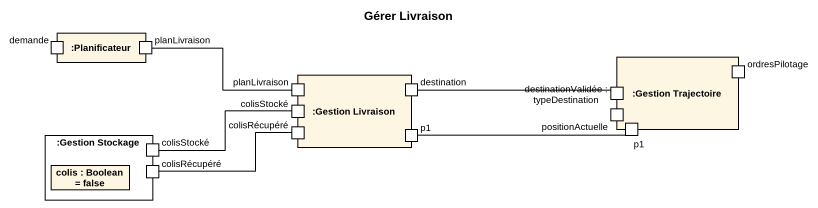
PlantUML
@startuml
title Gérer Livraison
rectangle ":Planificateur" as Planificateur {
  port demande
  port planLivraison
}
rectangle ":Gestion Trajectoire" as Gestion_Trajectoire {
  port ordresPilotage
  port "destinationValidée : typeDestination" as destinationValidée
  port positionActuelle
  port "p1" as p1_2
}
rectangle ":Gestion Livraison" as Gestion_Livraison {
  port "planLivraison" as planLivraison_2
  port colisStocké
  port destination
  port colisRécupéré
  port p1
}
rectangle ":Gestion Stockage" as Gestion_Stockage {
  port "colisStocké" as colisStocké_2
  rectangle "colis : Boolean = false" as colis
  port "colisRécupéré" as colisRécupéré_2
}
planLivraison -right- planLivraison_2
destination -right- destinationValidée
colisStocké_2 -right- colisStocké
p1_2 -left- p1
colisRécupéré_2 -right- colisRécupéré
@enduml
